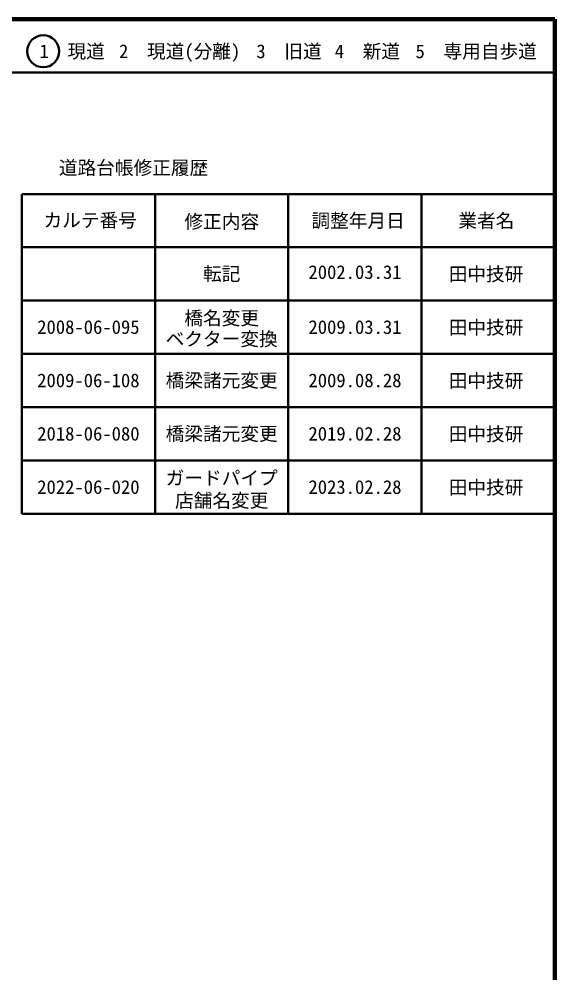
# Model space of a CAD drawing. Units: millimetres on the paper, enlarged 1000 times. Extents: x 40000 to 680000, y 20000 to 380000.
# Drawn here: x 579500 to 680000, y 201132 to 380000 of the extents above; entities that cross this region are included whole.
import ezdxf
from ezdxf.enums import TextEntityAlignment as Align

# ---------------------------------------------------------------- set-up
doc = ezdxf.new("R2010")
doc.units = ezdxf.units.MM
doc.header["$LTSCALE"] = 1000
for name, color, linetype, lineweight in [('M-TTL', 2, 'Continuous', 140), ('M-TTL-FRAM', 2, 'Continuous', 50), ('M-TTL-LINE', 7, 'Continuous', 50)]:
    doc.layers.add(name, color=color, linetype=linetype, lineweight=lineweight)
doc.layers.add('M-TTL-TXT', color=7, linetype='Continuous')
doc.styles.add('ＭＳ ゴシック', font='')
doc.styles.get('ＭＳ ゴシック').set_extended_font_data('MS Gothic')

msp = doc.modelspace()

# ---------------------------------------------------------------- linework, layer by layer
at = {"layer": 'M-TTL'}
for p, q in [((680000, 380000), (40000, 380000)), ((680000, 20000), (680000, 380000))]:
    msp.add_line(p, q, dxfattribs=at)
at = {"layer": 'M-TTL-FRAM'}
for p, q in [((580000, 347197), (580000, 287197)), ((580000, 347197), (680000, 347197)), ((580000, 287197), (680000, 287197))]:
    msp.add_line(p, q, dxfattribs=at)
at = {"layer": 'M-TTL-LINE'}
for p, q in [((40000, 370000), (680000, 370000)), ((605000, 347197), (605000, 287197)), ((630000, 347197), (630000, 287197)), ((655000, 347197), (655000, 287197)), ((580000, 337197), (680000, 337197)), ((580000, 327197), (680000, 327197)), ((580000, 317197), (680000, 317197)), ((580000, 307197), (680000, 307197)), ((580000, 297197), (680000, 297197))]:
    msp.add_line(p, q, dxfattribs=at)
msp.add_circle((584031, 373958), 3000, dxfattribs=at)

# ---------------------------------------------------------------- texts
at = {"layer": 'M-TTL-TXT', "style": 'ＭＳ ゴシック'}
for s, p in [('1\u3000現道', (589448, 373958)), ('2\u3000現道(分離)', (609619, 373958)), ('3\u3000旧道', (630121, 373958)), ('4\u3000新道', (644824, 373958)), ('5\u3000専用自歩道', (665228, 373958)), ('道路台帳修正履歴', (600968, 352113)), ('カルテ番号', (592839, 342277)), ('修正内容', (617509, 342023)), ('調整年月日', (643089, 342197)), ('業者名', (667134, 342197)), ('転記', (617500, 332245)), ('田中技研', (667077, 332189)), ('橋名変更', (617500, 323933)), ('田中技研', (667077, 322189)), ('2008-06-095', (592500, 322245)), ('2009.03.31', (642500, 322245)), ('ベクター変換', (617500, 320025)), ('2009-06-108', (592500, 312245)), ('橋梁諸元変更', (617500, 312245)), ('2009.08.28', (642500, 312245)), ('田中技研', (667077, 312189)), ('2018-06-080', (592500, 302245)), ('橋梁諸元変更', (617500, 302245)), ('2019.02.28', (642500, 302245)), ('田中技研', (667077, 302189)), ('ガードパイプ', (617500, 293947)), ('2022-06-020', (592500, 292245)), ('2023.02.28', (642500, 292245)), ('田中技研', (667077, 292189)), ('店舗名変更', (617500, 289717))]:
    msp.add_text(s, height=2566, dxfattribs=at).set_placement(p, align=Align.MIDDLE_CENTER)
msp.add_text('2002.03.31', height=2566, dxfattribs=at).set_placement((642500, 330495), align=Align.BOTTOM_CENTER)

doc.saveas('drawing.dxf')
